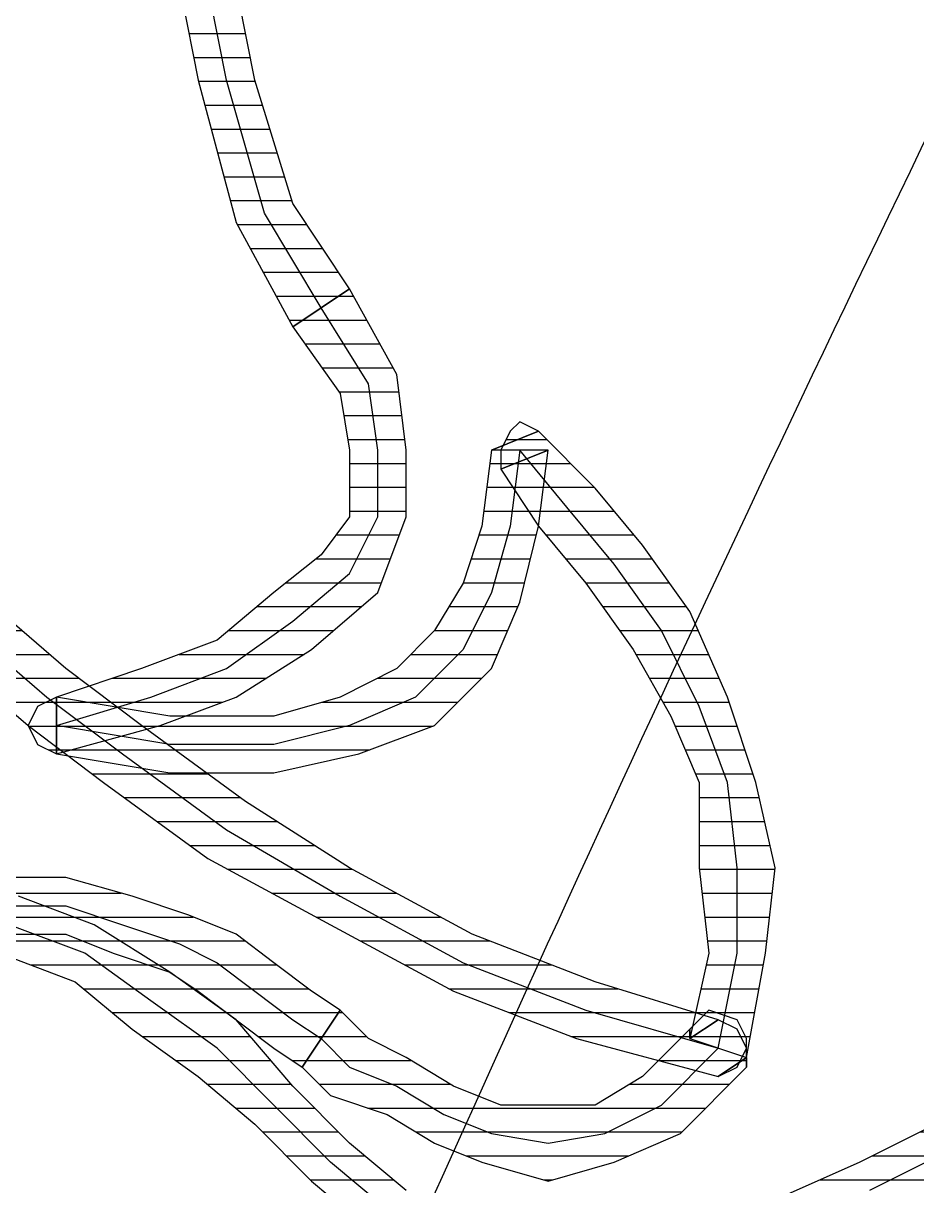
# Model space of a CAD drawing. Header units: millimetres. Extents: x 33350 to 35310, y -217097 to -211540.
# Drawn here: x 34449.29 to 34453.96, y -214532.56 to -214526.48 of the extents above; entities that cross this region are included whole.
import ezdxf

# ---------------------------------------------------------------- set-up
doc = ezdxf.new("R2010")
doc.units = ezdxf.units.MM
doc.header["$LTSCALE"] = 60
doc.header["$MEASUREMENT"] = 0
pattern_1 = [(360, (-5108.51305, -673.59423), (1e-16, 0.125), [25])]

# ---------------------------------------------------------------- blocks, each defined once
blk = doc.blocks.new('by')
at = {"ltscale": 30}
h = blk.add_hatch(dxfattribs=at)
h.set_pattern_fill('DC_LINES', color=256, scale=0.1, style=0)
h.set_pattern_definition(pattern_1)
edge = h.paths.add_edge_path(flags=0)
edge.add_line((6396.7966, 2233.1021), (6396.7966, 2233.1518))
edge.add_line((6396.7966, 2233.1518), (6397.1423, 2233.3008))
edge.add_line((6397.1423, 2233.3008), (6397.5388, 2233.4002))
edge.add_line((6397.5388, 2233.4002), (6397.9343, 2233.3008))
edge.add_line((6397.9343, 2233.3008), (6398.3796, 2233.2014))
edge.add_line((6398.3796, 2233.2014), (6398.8249, 2233.0524))
edge.add_line((6398.8249, 2233.0524), (6399.2702, 2232.8537))
edge.add_line((6399.2702, 2232.8537), (6399.6657, 2232.655))
edge.add_line((6399.6657, 2232.655), (6400.0613, 2232.4563))
edge.add_line((6400.0613, 2232.4563), (6399.9626, 2232.1583))
edge.add_line((6399.9626, 2232.1583), (6399.5671, 2232.357))
edge.add_line((6399.5671, 2232.357), (6399.1706, 2232.5557))
edge.add_line((6399.1706, 2232.5557), (6398.7263, 2232.7544))
edge.add_line((6398.7263, 2232.7544), (6398.281, 2232.9034))
edge.add_line((6398.281, 2232.9034), (6397.9343, 2233.0028))
edge.add_line((6397.9343, 2233.0028), (6397.5388, 2233.0028))
edge.add_line((6397.5388, 2233.0028), (6397.2419, 2233.0028))
edge.add_line((6397.2419, 2233.0028), (6396.9939, 2232.8537))
edge.add_line((6396.9939, 2232.8537), (6396.9939, 2232.9034))
h = blk.add_hatch(dxfattribs=at)
h.set_pattern_fill('DC_LINES', color=256, scale=0.1, style=0)
h.set_pattern_definition(pattern_1)
edge = h.paths.add_edge_path(flags=0)
edge.add_line((6394.3718, 2231.1151), (6394.3718, 2231.4628))
edge.add_line((6394.3718, 2231.4628), (6394.6687, 2231.4628))
edge.add_line((6394.6687, 2231.4628), (6395.0642, 2231.6119))
edge.add_line((6395.0642, 2231.6119), (6395.362, 2231.8602))
edge.add_line((6395.362, 2231.8602), (6395.7077, 2232.1086))
edge.add_line((6395.7077, 2232.1086), (6396.0046, 2232.357))
edge.add_line((6396.0046, 2232.357), (6396.3015, 2232.655))
edge.add_line((6396.3015, 2232.655), (6396.5984, 2232.9034))
edge.add_line((6396.5984, 2232.9034), (6396.7966, 2233.1021))
edge.add_line((6396.7966, 2233.1021), (6396.9939, 2232.9034))
edge.add_line((6396.9939, 2232.9034), (6396.7966, 2232.7047))
edge.add_line((6396.7966, 2232.7047), (6396.4997, 2232.4563))
edge.add_line((6396.4997, 2232.4563), (6396.2029, 2232.1583))
edge.add_line((6396.2029, 2232.1583), (6395.906, 2231.8106))
edge.add_line((6395.906, 2231.8106), (6395.5593, 2231.5622))
edge.add_line((6395.5593, 2231.5622), (6395.1638, 2231.3139))
edge.add_line((6395.1638, 2231.3139), (6394.7673, 2231.1648))
edge.add_line((6394.7673, 2231.1648), (6394.3718, 2231.0655))
edge.add_line((6394.3718, 2231.0655), (6394.3718, 2231.4132))
edge.add_line((6394.3718, 2231.4132), (6394.3718, 2231.0655))
edge.add_line((6394.3718, 2231.0655), (6394.2234, 2231.1151))
edge.add_line((6394.2234, 2231.1151), (6394.1745, 2231.2642))
edge.add_line((6394.1745, 2231.2642), (6394.2234, 2231.4132))
edge.add_line((6394.2234, 2231.4132), (6394.3718, 2231.4628))
h = blk.add_hatch(dxfattribs=at)
h.set_pattern_fill('DC_LINES', color=256, scale=0.1, style=0)
h.set_pattern_definition(pattern_1)
edge = h.paths.add_edge_path(flags=0)
edge.add_line((6398.281, 2231.9099), (6398.281, 2231.8602))
edge.add_line((6398.281, 2231.8602), (6398.0329, 2232.1086))
edge.add_line((6398.0329, 2232.1086), (6397.7859, 2232.2576))
edge.add_line((6397.7859, 2232.2576), (6397.5388, 2232.2576))
edge.add_line((6397.5388, 2232.2576), (6397.2907, 2232.2576))
edge.add_line((6397.2907, 2232.2576), (6397.0437, 2232.1583))
edge.add_line((6397.0437, 2232.1583), (6396.7966, 2232.0093))
edge.add_line((6396.7966, 2232.0093), (6396.5984, 2231.9099))
edge.add_line((6396.5984, 2231.9099), (6396.4499, 2231.7609))
edge.add_line((6396.4499, 2231.7609), (6396.2517, 2232.0589))
edge.add_line((6396.2517, 2232.0589), (6396.4001, 2232.208))
edge.add_line((6396.4001, 2232.208), (6396.697, 2232.3073))
edge.add_line((6396.697, 2232.3073), (6396.945, 2232.4563))
edge.add_line((6396.945, 2232.4563), (6397.1921, 2232.5557))
edge.add_line((6397.1921, 2232.5557), (6397.5388, 2232.655))
edge.add_line((6397.5388, 2232.655), (6397.8845, 2232.5557))
edge.add_line((6397.8845, 2232.5557), (6398.2312, 2232.4067))
edge.add_line((6398.2312, 2232.4067), (6398.5779, 2232.0589))
edge.add_line((6398.5779, 2232.0589), (6398.5779, 2232.0093))
edge.add_line((6398.5779, 2232.0093), (6398.5779, 2232.0589))
edge.add_line((6398.5779, 2232.0589), (6398.5779, 2231.9099))
edge.add_line((6398.5779, 2231.9099), (6398.528, 2231.8106))
edge.add_line((6398.528, 2231.8106), (6398.3796, 2231.7609))
edge.add_line((6398.3796, 2231.7609), (6398.281, 2231.8602))
h = blk.add_hatch(dxfattribs=at)
h.set_pattern_fill('DC_LINES', color=256, scale=0.1, style=0)
h.set_pattern_definition(pattern_1)
edge = h.paths.add_edge_path(flags=0)
edge.add_line((6398.281, 2231.9099), (6398.4284, 2231.8106))
edge.add_line((6398.4284, 2231.8106), (6397.7859, 2231.6119))
edge.add_line((6397.7859, 2231.6119), (6397.1423, 2231.3635))
edge.add_line((6397.1423, 2231.3635), (6396.4997, 2231.0158))
edge.add_line((6396.4997, 2231.0158), (6395.9548, 2230.6681))
edge.add_line((6395.9548, 2230.6681), (6395.4109, 2230.2706))
edge.add_line((6395.4109, 2230.2706), (6395.0154, 2229.9726))
edge.add_line((6395.0154, 2229.9726), (6394.6687, 2229.6746))
edge.add_line((6394.6687, 2229.6746), (6394.4714, 2229.5256))
edge.add_line((6394.4714, 2229.5256), (6394.2732, 2229.8236))
edge.add_line((6394.2732, 2229.8236), (6394.4714, 2229.9726))
edge.add_line((6394.4714, 2229.9726), (6394.8171, 2230.2706))
edge.add_line((6394.8171, 2230.2706), (6395.2126, 2230.5687))
edge.add_line((6395.2126, 2230.5687), (6395.7575, 2230.9661))
edge.add_line((6395.7575, 2230.9661), (6396.4001, 2231.3139))
edge.add_line((6396.4001, 2231.3139), (6397.0437, 2231.6615))
edge.add_line((6397.0437, 2231.6615), (6397.6872, 2231.9099))
edge.add_line((6397.6872, 2231.9099), (6398.4284, 2232.1086))
edge.add_line((6398.4284, 2232.1086), (6398.5779, 2232.0093))
edge.add_line((6398.5779, 2232.0093), (6398.4284, 2232.1086))
edge.add_line((6398.4284, 2232.1086), (6398.528, 2232.0589))
edge.add_line((6398.528, 2232.0589), (6398.5779, 2231.9596))
edge.add_line((6398.5779, 2231.9596), (6398.528, 2231.8602))
edge.add_line((6398.528, 2231.8602), (6398.4284, 2231.8106))
h = blk.add_hatch(dxfattribs=at)
h.set_pattern_fill('DC_LINES', color=256, scale=0.1, style=0)
h.set_pattern_definition(pattern_1)
edge = h.paths.add_edge_path(flags=0)
edge.add_line((6396.4499, 2231.7609), (6396.3015, 2231.6615))
edge.add_line((6396.3015, 2231.6615), (6396.1032, 2231.5125))
edge.add_line((6396.1032, 2231.5125), (6395.906, 2231.3635))
edge.add_line((6395.906, 2231.3635), (6395.6579, 2231.2642))
edge.add_line((6395.6579, 2231.2642), (6395.362, 2231.1648))
edge.add_line((6395.362, 2231.1648), (6395.0154, 2231.0655))
edge.add_line((6395.0154, 2231.0655), (6394.7185, 2231.0655))
edge.add_line((6394.7185, 2231.0655), (6394.3718, 2231.1151))
edge.add_line((6394.3718, 2231.1151), (6394.3718, 2231.4132))
edge.add_line((6394.3718, 2231.4132), (6394.7185, 2231.3635))
edge.add_line((6394.7185, 2231.3635), (6395.0154, 2231.3635))
edge.add_line((6395.0154, 2231.3635), (6395.2624, 2231.4628))
edge.add_line((6395.2624, 2231.4628), (6395.5593, 2231.5622))
edge.add_line((6395.5593, 2231.5622), (6395.7077, 2231.6615))
edge.add_line((6395.7077, 2231.6615), (6395.906, 2231.8106))
edge.add_line((6395.906, 2231.8106), (6396.1032, 2231.9596))
edge.add_line((6396.1032, 2231.9596), (6396.2517, 2232.0589))
h = blk.add_hatch(dxfattribs=at)
h.set_pattern_fill('DC_LINES', color=256, scale=0.1, style=0)
h.set_pattern_definition(pattern_1)
edge = h.paths.add_edge_path(flags=0)
edge.add_line((6397.5388, 2228.8301), (6397.2907, 2228.9295))
edge.add_line((6397.2907, 2228.9295), (6397.489, 2229.2275))
edge.add_line((6397.489, 2229.2275), (6397.7361, 2229.5256))
edge.add_line((6397.7361, 2229.5256), (6397.9841, 2229.8733))
edge.add_line((6397.9841, 2229.8733), (6398.1814, 2230.221))
edge.add_line((6398.1814, 2230.221), (6398.3298, 2230.5687))
edge.add_line((6398.3298, 2230.5687), (6398.3298, 2231.0158))
edge.add_line((6398.3298, 2231.0158), (6398.3796, 2231.4628))
edge.add_line((6398.3796, 2231.4628), (6398.281, 2231.9099))
edge.add_line((6398.281, 2231.9099), (6398.5779, 2232.0093))
edge.add_line((6398.5779, 2232.0093), (6398.6765, 2231.4628))
edge.add_line((6398.6765, 2231.4628), (6398.7263, 2231.0158))
edge.add_line((6398.7263, 2231.0158), (6398.6267, 2230.5687))
edge.add_line((6398.6267, 2230.5687), (6398.4782, 2230.1216))
edge.add_line((6398.4782, 2230.1216), (6398.281, 2229.6746))
edge.add_line((6398.281, 2229.6746), (6398.0329, 2229.3269))
edge.add_line((6398.0329, 2229.3269), (6397.7859, 2229.0288))
edge.add_line((6397.7859, 2229.0288), (6397.489, 2228.7308))
edge.add_line((6397.489, 2228.7308), (6397.2419, 2228.8301))
edge.add_line((6397.2419, 2228.8301), (6397.489, 2228.7308))
edge.add_line((6397.489, 2228.7308), (6397.3904, 2228.6811))
edge.add_line((6397.3904, 2228.6811), (6397.3405, 2228.7308))
edge.add_line((6397.3405, 2228.7308), (6397.2907, 2228.8301))
edge.add_line((6397.2907, 2228.8301), (6397.2907, 2228.9295))
h = blk.add_hatch(dxfattribs=at)
h.set_pattern_fill('DC_LINES', color=256, scale=0.1, style=0)
h.set_pattern_definition(pattern_1)
edge = h.paths.add_edge_path(flags=0)
edge.add_line((6397.5388, 2228.8301), (6397.2907, 2228.9295))
edge.add_line((6397.2907, 2228.9295), (6397.489, 2229.2275))
edge.add_line((6397.489, 2229.2275), (6397.7361, 2229.5256))
edge.add_line((6397.7361, 2229.5256), (6397.9841, 2229.8733))
edge.add_line((6397.9841, 2229.8733), (6398.1814, 2230.221))
edge.add_line((6398.1814, 2230.221), (6398.3298, 2230.5687))
edge.add_line((6398.3298, 2230.5687), (6398.3298, 2231.0158))
edge.add_line((6398.3298, 2231.0158), (6398.3796, 2231.4628))
edge.add_line((6398.3796, 2231.4628), (6398.281, 2231.9099))
edge.add_line((6398.281, 2231.9099), (6398.5779, 2232.0093))
edge.add_line((6398.5779, 2232.0093), (6398.6765, 2231.4628))
edge.add_line((6398.6765, 2231.4628), (6398.7263, 2231.0158))
edge.add_line((6398.7263, 2231.0158), (6398.6267, 2230.5687))
edge.add_line((6398.6267, 2230.5687), (6398.4782, 2230.1216))
edge.add_line((6398.4782, 2230.1216), (6398.281, 2229.6746))
edge.add_line((6398.281, 2229.6746), (6398.0329, 2229.3269))
edge.add_line((6398.0329, 2229.3269), (6397.7859, 2229.0288))
edge.add_line((6397.7859, 2229.0288), (6397.489, 2228.7308))
edge.add_line((6397.489, 2228.7308), (6397.2419, 2228.8301))
edge.add_line((6397.2419, 2228.8301), (6397.489, 2228.7308))
edge.add_line((6397.489, 2228.7308), (6397.3904, 2228.6811))
edge.add_line((6397.3904, 2228.6811), (6397.3405, 2228.7308))
edge.add_line((6397.3405, 2228.7308), (6397.2907, 2228.8301))
edge.add_line((6397.2907, 2228.8301), (6397.2907, 2228.9295))
h = blk.add_hatch(dxfattribs=at)
h.set_pattern_fill('DC_LINES', color=256, scale=0.1, style=0)
h.set_pattern_definition(pattern_1)
edge = h.paths.add_edge_path(flags=0)
edge.add_line((6394.9655, 2230.1216), (6394.9655, 2230.4197))
edge.add_line((6394.9655, 2230.4197), (6395.5593, 2230.519))
edge.add_line((6395.5593, 2230.519), (6396.1032, 2230.519))
edge.add_line((6396.1032, 2230.519), (6396.5486, 2230.4197))
edge.add_line((6396.5486, 2230.4197), (6396.945, 2230.2706))
edge.add_line((6396.945, 2230.2706), (6397.2419, 2229.9726))
edge.add_line((6397.2419, 2229.9726), (6397.3904, 2229.6249))
edge.add_line((6397.3904, 2229.6249), (6397.489, 2229.2275))
edge.add_line((6397.489, 2229.2275), (6397.5388, 2228.8301))
edge.add_line((6397.5388, 2228.8301), (6397.2419, 2228.8301))
edge.add_line((6397.2419, 2228.8301), (6397.1921, 2229.2275))
edge.add_line((6397.1921, 2229.2275), (6397.0935, 2229.5256))
edge.add_line((6397.0935, 2229.5256), (6396.945, 2229.7739))
edge.add_line((6396.945, 2229.7739), (6396.7468, 2229.9726))
edge.add_line((6396.7468, 2229.9726), (6396.4499, 2230.1216))
edge.add_line((6396.4499, 2230.1216), (6396.1032, 2230.221))
edge.add_line((6396.1032, 2230.221), (6395.5593, 2230.221))
edge.add_line((6395.5593, 2230.221), (6394.9655, 2230.1216))
edge.add_line((6394.9655, 2230.1216), (6394.9655, 2230.4197))
edge.add_line((6394.9655, 2230.4197), (6394.9655, 2230.1216))
edge.add_line((6394.9655, 2230.1216), (6394.8669, 2230.1713))
edge.add_line((6394.8669, 2230.1713), (6394.8171, 2230.2706))
edge.add_line((6394.8171, 2230.2706), (6394.8669, 2230.37))
edge.add_line((6394.8669, 2230.37), (6394.9655, 2230.4197))
h = blk.add_hatch(dxfattribs=at)
h.set_pattern_fill('DC_LINES', color=256, scale=0.1, style=0)
h.set_pattern_definition(pattern_1)
edge = h.paths.add_edge_path(flags=0)
edge.add_line((6394.9655, 2230.1216), (6394.9655, 2230.4197))
edge.add_line((6394.9655, 2230.4197), (6395.5593, 2230.519))
edge.add_line((6395.5593, 2230.519), (6396.1032, 2230.519))
edge.add_line((6396.1032, 2230.519), (6396.5486, 2230.4197))
edge.add_line((6396.5486, 2230.4197), (6396.945, 2230.2706))
edge.add_line((6396.945, 2230.2706), (6397.2419, 2229.9726))
edge.add_line((6397.2419, 2229.9726), (6397.3904, 2229.6249))
edge.add_line((6397.3904, 2229.6249), (6397.489, 2229.2275))
edge.add_line((6397.489, 2229.2275), (6397.5388, 2228.8301))
edge.add_line((6397.5388, 2228.8301), (6397.2419, 2228.8301))
edge.add_line((6397.2419, 2228.8301), (6397.1921, 2229.2275))
edge.add_line((6397.1921, 2229.2275), (6397.0935, 2229.5256))
edge.add_line((6397.0935, 2229.5256), (6396.945, 2229.7739))
edge.add_line((6396.945, 2229.7739), (6396.7468, 2229.9726))
edge.add_line((6396.7468, 2229.9726), (6396.4499, 2230.1216))
edge.add_line((6396.4499, 2230.1216), (6396.1032, 2230.221))
edge.add_line((6396.1032, 2230.221), (6395.5593, 2230.221))
edge.add_line((6395.5593, 2230.221), (6394.9655, 2230.1216))
edge.add_line((6394.9655, 2230.1216), (6394.9655, 2230.4197))
edge.add_line((6394.9655, 2230.4197), (6394.9655, 2230.1216))
edge.add_line((6394.9655, 2230.1216), (6394.8669, 2230.1713))
edge.add_line((6394.8669, 2230.1713), (6394.8171, 2230.2706))
edge.add_line((6394.8171, 2230.2706), (6394.8669, 2230.37))
edge.add_line((6394.8669, 2230.37), (6394.9655, 2230.4197))
h = blk.add_hatch(dxfattribs=at)
h.set_pattern_fill('DC_LINES', color=256, scale=0.1, style=0)
h.set_pattern_definition(pattern_1)
edge = h.paths.add_edge_path(flags=0)
edge.add_line((6396.2029, 2228.1843), (6396.4499, 2228.5321))
edge.add_line((6396.4499, 2228.5321), (6396.4997, 2228.8301))
edge.add_line((6396.4997, 2228.8301), (6396.4997, 2229.1778))
edge.add_line((6396.4997, 2229.1778), (6396.3513, 2229.3765))
edge.add_line((6396.3513, 2229.3765), (6396.1032, 2229.5752))
edge.add_line((6396.1032, 2229.5752), (6395.8064, 2229.8236))
edge.add_line((6395.8064, 2229.8236), (6395.4109, 2229.9726))
edge.add_line((6395.4109, 2229.9726), (6394.9655, 2230.1216))
edge.add_line((6394.9655, 2230.1216), (6394.9655, 2230.4197))
edge.add_line((6394.9655, 2230.4197), (6395.5095, 2230.2706))
edge.add_line((6395.5095, 2230.2706), (6395.906, 2230.1216))
edge.add_line((6395.906, 2230.1216), (6396.3015, 2229.8733))
edge.add_line((6396.3015, 2229.8733), (6396.6482, 2229.5752))
edge.add_line((6396.6482, 2229.5752), (6396.7966, 2229.1778))
edge.add_line((6396.7966, 2229.1778), (6396.7966, 2228.8301))
edge.add_line((6396.7966, 2228.8301), (6396.7468, 2228.4327))
edge.add_line((6396.7468, 2228.4327), (6396.4997, 2227.9857))
h = blk.add_hatch(dxfattribs=at)
h.set_pattern_fill('DC_LINES', color=256, scale=0.1, style=0)
h.set_pattern_definition(pattern_1)
edge = h.paths.add_edge_path(flags=0)
edge.add_line((6396.2029, 2228.1843), (6396.4499, 2228.5321))
edge.add_line((6396.4499, 2228.5321), (6396.4997, 2228.8301))
edge.add_line((6396.4997, 2228.8301), (6396.4997, 2229.1778))
edge.add_line((6396.4997, 2229.1778), (6396.3513, 2229.3765))
edge.add_line((6396.3513, 2229.3765), (6396.1032, 2229.5752))
edge.add_line((6396.1032, 2229.5752), (6395.8064, 2229.8236))
edge.add_line((6395.8064, 2229.8236), (6395.4109, 2229.9726))
edge.add_line((6395.4109, 2229.9726), (6394.9655, 2230.1216))
edge.add_line((6394.9655, 2230.1216), (6394.9655, 2230.4197))
edge.add_line((6394.9655, 2230.4197), (6395.5095, 2230.2706))
edge.add_line((6395.5095, 2230.2706), (6395.906, 2230.1216))
edge.add_line((6395.906, 2230.1216), (6396.3015, 2229.8733))
edge.add_line((6396.3015, 2229.8733), (6396.6482, 2229.5752))
edge.add_line((6396.6482, 2229.5752), (6396.7966, 2229.1778))
edge.add_line((6396.7966, 2229.1778), (6396.7966, 2228.8301))
edge.add_line((6396.7966, 2228.8301), (6396.7468, 2228.4327))
edge.add_line((6396.7468, 2228.4327), (6396.4997, 2227.9857))
h = blk.add_hatch(dxfattribs=at)
h.set_pattern_fill('DC_LINES', color=256, scale=0.1, style=0)
h.set_pattern_definition(pattern_1)
edge = h.paths.add_edge_path(flags=0)
edge.add_line((6398.8249, 2222.6706), (6398.8249, 2222.3725))
edge.add_line((6398.8249, 2222.3725), (6397.489, 2222.8692))
edge.add_line((6397.489, 2222.8692), (6396.4997, 2223.6143))
edge.add_line((6396.4997, 2223.6143), (6395.906, 2224.4091))
edge.add_line((6395.906, 2224.4091), (6395.6091, 2225.3032))
edge.add_line((6395.6091, 2225.3032), (6395.5593, 2226.1477))
edge.add_line((6395.5593, 2226.1477), (6395.7077, 2226.8928))
edge.add_line((6395.7077, 2226.8928), (6395.906, 2227.6379))
edge.add_line((6395.906, 2227.6379), (6396.2029, 2228.1843))
edge.add_line((6396.2029, 2228.1843), (6396.4997, 2227.9857))
edge.add_line((6396.4997, 2227.9857), (6396.2029, 2227.5386))
edge.add_line((6396.2029, 2227.5386), (6396.0046, 2226.8928))
edge.add_line((6396.0046, 2226.8928), (6395.8562, 2226.1477))
edge.add_line((6395.8562, 2226.1477), (6395.906, 2225.3032))
edge.add_line((6395.906, 2225.3032), (6396.2029, 2224.5084))
edge.add_line((6396.2029, 2224.5084), (6396.697, 2223.813))
edge.add_line((6396.697, 2223.813), (6397.5876, 2223.1673))
edge.add_line((6397.5876, 2223.1673), (6398.9236, 2222.6706))
edge.add_line((6398.9236, 2222.6706), (6398.9236, 2222.3725))
edge.add_line((6398.9236, 2222.3725), (6398.9236, 2222.6706))
edge.add_line((6398.9236, 2222.6706), (6399.0232, 2222.5712))
edge.add_line((6399.0232, 2222.5712), (6399.0232, 2222.4718))
edge.add_line((6399.0232, 2222.4718), (6398.9734, 2222.3725))
edge.add_line((6398.9734, 2222.3725), (6398.8249, 2222.3725))
h = blk.add_hatch(dxfattribs=at)
h.set_pattern_fill('DC_LINES', color=256, scale=0.1, style=0)
h.set_pattern_definition(pattern_1)
edge = h.paths.add_edge_path(flags=0)
edge.add_line((6398.8249, 2222.6706), (6398.8249, 2222.3725))
edge.add_line((6398.8249, 2222.3725), (6397.489, 2222.8692))
edge.add_line((6397.489, 2222.8692), (6396.4997, 2223.6143))
edge.add_line((6396.4997, 2223.6143), (6395.906, 2224.4091))
edge.add_line((6395.906, 2224.4091), (6395.6091, 2225.3032))
edge.add_line((6395.6091, 2225.3032), (6395.5593, 2226.1477))
edge.add_line((6395.5593, 2226.1477), (6395.7077, 2226.8928))
edge.add_line((6395.7077, 2226.8928), (6395.906, 2227.6379))
edge.add_line((6395.906, 2227.6379), (6396.2029, 2228.1843))
edge.add_line((6396.2029, 2228.1843), (6396.4997, 2227.9857))
edge.add_line((6396.4997, 2227.9857), (6396.2029, 2227.5386))
edge.add_line((6396.2029, 2227.5386), (6396.0046, 2226.8928))
edge.add_line((6396.0046, 2226.8928), (6395.8562, 2226.1477))
edge.add_line((6395.8562, 2226.1477), (6395.906, 2225.3032))
edge.add_line((6395.906, 2225.3032), (6396.2029, 2224.5084))
edge.add_line((6396.2029, 2224.5084), (6396.697, 2223.813))
edge.add_line((6396.697, 2223.813), (6397.5876, 2223.1673))
edge.add_line((6397.5876, 2223.1673), (6398.9236, 2222.6706))
edge.add_line((6398.9236, 2222.6706), (6398.9236, 2222.3725))
edge.add_line((6398.9236, 2222.3725), (6398.9236, 2222.6706))
edge.add_line((6398.9236, 2222.6706), (6399.0232, 2222.5712))
edge.add_line((6399.0232, 2222.5712), (6399.0232, 2222.4718))
edge.add_line((6399.0232, 2222.4718), (6398.9734, 2222.3725))
edge.add_line((6398.9734, 2222.3725), (6398.8249, 2222.3725))
for p, q in [((6396.3015, 2232.655, -4.5045), (6396.5984, 2232.9034, -4.5045)), ((6396.697, 2232.8041, -4.5045), (6396.4001, 2232.5557, -4.5045)), ((6399.1706, 2232.5557, -4.5045), (6398.7263, 2232.7544, -4.5045)), ((6396.7966, 2232.7047, -4.5045), (6396.4997, 2232.4563, -4.5045)), ((6399.6159, 2232.506, -4.5045), (6399.2204, 2232.7047, -4.5045)), ((6396.0046, 2232.357, -4.5045), (6396.3015, 2232.655, -4.5045)), ((6397.1921, 2232.5557, -4.5045), (6397.5388, 2232.655, -4.5045)), ((6397.5388, 2232.655, -4.5045), (6397.8845, 2232.5557, -4.5045)), ((6396.4001, 2232.5557, -4.5045), (6396.1032, 2232.2576, -4.5045)), ((6396.945, 2232.4563, -4.5045), (6397.1921, 2232.5557, -4.5045)), ((6397.8845, 2232.5557, -4.5045), (6398.2312, 2232.4067, -4.5045)), ((6399.5671, 2232.357, -4.5045), (6399.1706, 2232.5557, -4.5045)), ((6396.4997, 2232.4563, -4.5045), (6396.2029, 2232.1583, -4.5045)), ((6396.697, 2232.3073, -4.5045), (6396.945, 2232.4563, -4.5045)), ((6397.2419, 2232.4067, -4.5045), (6397.5388, 2232.4563, -4.5045)), ((6397.5388, 2232.4563, -4.5045), (6397.8357, 2232.4067, -4.5045)), ((6396.9939, 2232.3073, -4.5045), (6397.2419, 2232.4067, -4.5045)), ((6397.8357, 2232.4067, -4.5045), (6398.1325, 2232.2576, -4.5045)), ((6398.2312, 2232.4067, -4.5045), (6398.5779, 2232.0589, -4.5045)), ((6395.7077, 2232.1086, -4.5045), (6396.0046, 2232.357, -4.5045)), ((6396.1032, 2232.2576, -4.5045), (6395.8064, 2231.9596, -4.5045)), ((6396.4001, 2232.208, -4.5045), (6396.697, 2232.3073, -4.5045)), ((6396.7468, 2232.1583, -4.5045), (6396.9939, 2232.3073, -4.5045)), ((6397.2907, 2232.2576, -4.5045), (6397.0437, 2232.1583, -4.5045)), ((6397.5388, 2232.2576, -4.5045), (6397.2907, 2232.2576, -4.5045)), ((6397.7859, 2232.2576, -4.5045), (6397.5388, 2232.2576, -4.5045)), ((6398.0329, 2232.1086, -4.5045), (6397.7859, 2232.2576, -4.5045)), ((6398.1325, 2232.2576, -4.5045), (6398.4284, 2231.9596, -4.5045)), ((6396.2517, 2232.0589, -4.5045), (6396.4001, 2232.208, -4.5045)), ((6396.2029, 2232.1583, -4.5045), (6395.906, 2231.8106, -4.5045)), ((6396.4997, 2232.0589, -4.5045), (6396.7468, 2232.1583, -4.5045)), ((6397.0437, 2232.1583, -4.5045), (6396.7966, 2232.0093, -4.5045)), ((6395.362, 2231.8602, -4.5045), (6395.7077, 2232.1086, -4.5045)), ((6397.6872, 2231.9099, -4.5045), (6398.4284, 2232.1086, -4.5045)), ((6398.281, 2231.8602, -4.5045), (6398.0329, 2232.1086, -4.5045)), ((6398.4284, 2232.1086, -4.5045), (6398.5779, 2232.0093, -4.5045)), ((6398.5779, 2232.0093, -4.5045), (6398.4284, 2232.1086, -4.5045)), ((6398.4284, 2232.1086, -4.5045), (6398.528, 2232.0589, -4.5045)), ((6396.1032, 2231.9596, -4.5045), (6396.2517, 2232.0589, -4.5045)), ((6396.2517, 2232.0589, -4.5045), (6396.2517, 2232.0589, -4.5045)), ((6396.2517, 2232.0589, -4.5045), (6396.4499, 2231.7609, -4.5045)), ((6396.4499, 2231.7609, -4.5045), (6396.2517, 2232.0589, -4.5045)), ((6396.3513, 2231.9099, -4.5045), (6396.4997, 2232.0589, -4.5045)), ((6396.7966, 2232.0093, -4.5045), (6396.5984, 2231.9099, -4.5045)), ((6398.281, 2231.9099, -4.5045), (6398.5779, 2232.0093, -4.5045)), ((6398.281, 2231.9099, -4.5045), (6398.5779, 2232.0093, -4.5045)), ((6398.528, 2232.0589, -4.5045), (6398.5779, 2231.9596, -4.5045)), ((6398.5779, 2232.0589, -4.5045), (6398.5779, 2232.0093, -4.5045)), ((6398.5779, 2232.0093, -4.5045), (6398.5779, 2232.0589, -4.5045)), ((6398.5779, 2232.0589, -4.5045), (6398.5779, 2231.9099, -4.5045)), ((6398.5779, 2232.0093, -4.5045), (6398.6765, 2231.4628, -4.5045)), ((6398.5779, 2232.0093, -4.5045), (6398.6765, 2231.4628, -4.5045)), ((6395.8064, 2231.9596, -4.5045), (6395.4607, 2231.7112, -4.5045)), ((6395.906, 2231.8106, -4.5045), (6396.1032, 2231.9596, -4.5045)), ((6397.7361, 2231.7609, -4.5045), (6398.4284, 2231.9596, -4.5045)), ((6398.4284, 2231.9596, -4.5045), (6398.528, 2231.4628, -4.5045)), ((6398.4284, 2231.9596, -4.5045), (6398.528, 2231.4628, -4.5045)), ((6398.4284, 2231.9596, -4.5045), (6398.4284, 2231.9596, -4.5045)), ((6398.4284, 2231.9596, -4.5045), (6398.4284, 2231.9596, -4.5045)), ((6398.5779, 2231.9596, -4.5045), (6398.528, 2231.8602, -4.5045)), ((6396.2029, 2231.8106, -4.5045), (6396.3513, 2231.9099, -4.5045)), ((6396.5984, 2231.9099, -4.5045), (6396.4499, 2231.7609, -4.5045)), ((6397.0437, 2231.6615, -4.5045), (6397.6872, 2231.9099, -4.5045)), ((6398.281, 2231.9099, -4.5045), (6398.281, 2231.8602, -4.5045)), ((6398.281, 2231.8602, -4.5045), (6398.281, 2231.9099, -4.5045)), ((6398.281, 2231.9099, -4.5045), (6398.281, 2231.9099, -4.5045)), ((6398.281, 2231.9099, -4.5045), (6398.4284, 2231.8106, -4.5045)), ((6398.4284, 2231.8106, -4.5045), (6398.281, 2231.9099, -4.5045)), ((6398.281, 2231.9099, -4.5045), (6398.281, 2231.9099, -4.5045)), ((6398.3796, 2231.4628, -4.5045), (6398.281, 2231.9099, -4.5045)), ((6398.3796, 2231.4628, -4.5045), (6398.281, 2231.9099, -4.5045)), ((6398.5779, 2231.9099, -4.5045), (6398.528, 2231.8106, -4.5045)), ((6395.0642, 2231.6119, -4.5045), (6395.362, 2231.8602, -4.5045)), ((6398.3796, 2231.7609, -4.5045), (6398.281, 2231.8602, -4.5045)), ((6398.528, 2231.8602, -4.5045), (6398.4284, 2231.8106, -4.5045)), ((6395.906, 2231.8106, -4.5045), (6395.5593, 2231.5622, -4.5045)), ((6395.7077, 2231.6615, -4.5045), (6395.906, 2231.8106, -4.5045)), ((6396.0046, 2231.6615, -4.5045), (6396.2029, 2231.8106, -4.5045)), ((6398.4284, 2231.8106, -4.5045), (6397.7859, 2231.6119, -4.5045)), ((6398.528, 2231.8106, -4.5045), (6398.3796, 2231.7609, -4.5045)), ((6395.4607, 2231.7112, -4.5045), (6395.114, 2231.4628, -4.5045)), ((6396.4499, 2231.7609, -4.5045), (6396.3015, 2231.6615, -4.5045)), ((6396.4499, 2231.7609, -4.5045), (6396.4499, 2231.7609, -4.5045)), ((6396.4499, 2231.7609, -4.5045), (6396.4499, 2231.7609, -4.5045)), ((6397.0935, 2231.5125, -4.5045), (6397.7361, 2231.7609, -4.5045)), ((6395.5593, 2231.5622, -4.5045), (6395.7077, 2231.6615, -4.5045)), ((6395.8064, 2231.5125, -4.5045), (6396.0046, 2231.6615, -4.5045)), ((6396.3015, 2231.6615, -4.5045), (6396.1032, 2231.5125, -4.5045)), ((6396.4001, 2231.3139, -4.5045), (6397.0437, 2231.6615, -4.5045)), ((6394.6687, 2231.4628, -4.5045), (6395.0642, 2231.6119, -4.5045)), ((6397.7859, 2231.6119, -4.5045), (6397.1423, 2231.3635, -4.5045)), ((6395.5593, 2231.5622, -4.5045), (6395.1638, 2231.3139, -4.5045)), ((6395.2624, 2231.4628, -4.5045), (6395.5593, 2231.5622, -4.5045)), ((6395.114, 2231.4628, -4.5045), (6394.7185, 2231.3139, -4.5045)), ((6395.0154, 2231.3635, -4.5045), (6395.2624, 2231.4628, -4.5045)), ((6395.6091, 2231.4132, -4.5045), (6395.8064, 2231.5125, -4.5045)), ((6396.1032, 2231.5125, -4.5045), (6395.906, 2231.3635, -4.5045)), ((6396.4499, 2231.1648, -4.5045), (6397.0935, 2231.5125, -4.5045)), ((6398.3298, 2231.0158, -4.5045), (6398.3796, 2231.4628, -4.5045)), ((6398.3298, 2231.0158, -4.5045), (6398.3796, 2231.4628, -4.5045)), ((6398.528, 2231.4628, -4.5045), (6398.528, 2231.0158, -4.5045)), ((6398.528, 2231.4628, -4.5045), (6398.528, 2231.0158, -4.5045)), ((6398.6765, 2231.4628, -4.5045), (6398.7263, 2231.0158, -4.5045)), ((6398.6765, 2231.4628, -4.5045), (6398.7263, 2231.0158, -4.5045)), ((6395.3122, 2231.3139, -4.5045), (6395.6091, 2231.4132, -4.5045)), ((6394.7185, 2231.3635, -4.5045), (6395.0154, 2231.3635, -4.5045)), ((6395.906, 2231.3635, -4.5045), (6395.6579, 2231.2642, -4.5045)), ((6397.1423, 2231.3635, -4.5045), (6396.4997, 2231.0158, -4.5045)), ((6395.1638, 2231.3139, -4.5045), (6394.7673, 2231.1648, -4.5045)), ((6395.0154, 2231.2145, -4.5045), (6395.3122, 2231.3139, -4.5045)), ((6395.7575, 2230.9661, -4.5045), (6396.4001, 2231.3139, -4.5045)), ((6395.6579, 2231.2642, -4.5045), (6395.362, 2231.1648, -4.5045)), ((6394.7185, 2231.2145, -4.5045), (6395.0154, 2231.2145, -4.5045)), ((6395.362, 2231.1648, -4.5045), (6395.0154, 2231.0655, -4.5045)), ((6395.8562, 2230.8171, -4.5045), (6396.4499, 2231.1648, -4.5045)), ((6395.0154, 2231.0655, -4.5045), (6394.7185, 2231.0655, -4.5045)), ((6396.4997, 2231.0158, -4.5045), (6395.9548, 2230.6681, -4.5045)), ((6398.3298, 2230.5687, -4.5045), (6398.3298, 2231.0158, -4.5045)), ((6398.3298, 2230.5687, -4.5045), (6398.3298, 2231.0158, -4.5045)), ((6398.528, 2231.0158, -4.5045), (6398.4782, 2230.5687, -4.5045)), ((6398.528, 2231.0158, -4.5045), (6398.4782, 2230.5687, -4.5045)), ((6398.7263, 2231.0158, -4.5045), (6398.6267, 2230.5687, -4.5045)), ((6398.7263, 2231.0158, -4.5045), (6398.6267, 2230.5687, -4.5045)), ((6395.2126, 2230.5687, -4.5045), (6395.7575, 2230.9661, -4.5045)), ((6395.3122, 2230.4197, -4.5045), (6395.8562, 2230.8171, -4.5045)), ((6395.9548, 2230.6681, -4.5045), (6395.4109, 2230.2706, -4.5045)), ((6394.8171, 2230.2706, -4.5045), (6395.2126, 2230.5687, -4.5045)), ((6398.1814, 2230.221, -4.5045), (6398.3298, 2230.5687, -4.5045)), ((6398.1814, 2230.221, -4.5045), (6398.3298, 2230.5687, -4.5045)), ((6398.4782, 2230.5687, -4.5045), (6398.3298, 2230.1713, -4.5045)), ((6398.4782, 2230.5687, -4.5045), (6398.3298, 2230.1713, -4.5045)), ((6398.6267, 2230.5687, -4.5045), (6398.4782, 2230.1216, -4.5045)), ((6398.6267, 2230.5687, -4.5045), (6398.4782, 2230.1216, -4.5045)), ((6394.9655, 2230.4197, -4.5045), (6395.5593, 2230.519, -4.5045)), ((6394.9655, 2230.4197, -4.5045), (6395.5593, 2230.519, -4.5045)), ((6395.5593, 2230.519, -4.5045), (6396.1032, 2230.519, -4.5045)), ((6395.5593, 2230.519, -4.5045), (6396.1032, 2230.519, -4.5045)), ((6396.1032, 2230.519, -4.5045), (6396.5486, 2230.4197, -4.5045)), ((6396.1032, 2230.519, -4.5045), (6396.5486, 2230.4197, -4.5045)), ((6394.8171, 2230.2706, -4.5045), (6394.8669, 2230.37, -4.5045)), ((6394.8171, 2230.2706, -4.5045), (6394.8669, 2230.37, -4.5045)), ((6394.8669, 2230.37, -4.5045), (6394.9655, 2230.4197, -4.5045)), ((6394.8669, 2230.37, -4.5045), (6394.9655, 2230.4197, -4.5045)), ((6394.9157, 2230.1216, -4.5045), (6395.3122, 2230.4197, -4.5045)), ((6394.9655, 2230.1216, -4.5045), (6394.9655, 2230.4197, -4.5045)), ((6394.9655, 2230.4197, -4.5045), (6395.5095, 2230.2706, -4.5045)), ((6394.9655, 2230.1216, -4.5045), (6394.9655, 2230.4197, -4.5045)), ((6394.9655, 2230.1216, -4.5045), (6394.9655, 2230.4197, -4.5045)), ((6394.9655, 2230.4197, -4.5045), (6394.9655, 2230.1216, -4.5045)), ((6394.9655, 2230.4197, -4.5045), (6394.9655, 2230.1216, -4.5045)), ((6394.9655, 2230.1216, -4.5045), (6394.9655, 2230.4197, -4.5045)), ((6394.9655, 2230.1216, -4.5045), (6394.9655, 2230.4197, -4.5045)), ((6394.9655, 2230.4197, -4.5045), (6394.9655, 2230.1216, -4.5045)), ((6394.9655, 2230.4197, -4.5045), (6394.9655, 2230.1216, -4.5045)), ((6394.9655, 2230.1216, -4.5045), (6394.9655, 2230.4197, -4.5045)), ((6394.9655, 2230.4197, -4.5045), (6395.5095, 2230.2706, -4.5045)), ((6395.5593, 2230.37, -4.5045), (6394.9655, 2230.2706, -4.5045)), ((6395.5593, 2230.37, -4.5045), (6394.9655, 2230.2706, -4.5045)), ((6396.1032, 2230.37, -4.5045), (6395.5593, 2230.37, -4.5045)), ((6396.1032, 2230.37, -4.5045), (6395.5593, 2230.37, -4.5045)), ((6396.4997, 2230.2706, -4.5045), (6396.1032, 2230.37, -4.5045)), ((6396.4997, 2230.2706, -4.5045), (6396.1032, 2230.37, -4.5045)), ((6396.5486, 2230.4197, -4.5045), (6396.945, 2230.2706, -4.5045)), ((6396.5486, 2230.4197, -4.5045), (6396.945, 2230.2706, -4.5045)), ((6394.4714, 2229.9726, -4.5045), (6394.8171, 2230.2706, -4.5045)), ((6394.8669, 2230.1713, -4.5045), (6394.8171, 2230.2706, -4.5045)), ((6394.8669, 2230.1713, -4.5045), (6394.8171, 2230.2706, -4.5045)), ((6394.9655, 2230.2706, -4.5045), (6395.4607, 2230.1216, -4.5045)), ((6394.9655, 2230.2706, -4.5045), (6394.9655, 2230.2706, -4.5045)), ((6394.9655, 2230.2706, -4.5045), (6394.9655, 2230.2706, -4.5045)), ((6394.9655, 2230.2706, -4.5045), (6395.4607, 2230.1216, -4.5045)), ((6395.4109, 2230.2706, -4.5045), (6395.0154, 2229.9726, -4.5045)), ((6395.5095, 2230.2706, -4.5045), (6395.906, 2230.1216, -4.5045)), ((6395.5095, 2230.2706, -4.5045), (6395.906, 2230.1216, -4.5045)), ((6396.8454, 2230.1216, -4.5045), (6396.4997, 2230.2706, -4.5045)), ((6396.8454, 2230.1216, -4.5045), (6396.4997, 2230.2706, -4.5045)), ((6396.945, 2230.2706, -4.5045), (6397.2419, 2229.9726, -4.5045)), ((6396.945, 2230.2706, -4.5045), (6397.2419, 2229.9726, -4.5045)), ((6395.5593, 2230.221, -4.5045), (6394.9655, 2230.1216, -4.5045)), ((6395.5593, 2230.221, -4.5045), (6394.9655, 2230.1216, -4.5045)), ((6396.1032, 2230.221, -4.5045), (6395.5593, 2230.221, -4.5045)), ((6396.1032, 2230.221, -4.5045), (6395.5593, 2230.221, -4.5045)), ((6396.4499, 2230.1216, -4.5045), (6396.1032, 2230.221, -4.5045)), ((6396.4499, 2230.1216, -4.5045), (6396.1032, 2230.221, -4.5045)), ((6397.9841, 2229.8733, -4.5045), (6398.1814, 2230.221, -4.5045)), ((6397.9841, 2229.8733, -4.5045), (6398.1814, 2230.221, -4.5045)), ((6394.9655, 2230.1216, -4.5045), (6394.8669, 2230.1713, -4.5045)), ((6394.9655, 2230.1216, -4.5045), (6394.8669, 2230.1713, -4.5045)), ((6398.3298, 2230.1713, -4.5045), (6398.1325, 2229.7739, -4.5045)), ((6398.3298, 2230.1713, -4.5045), (6398.1325, 2229.7739, -4.5045)), ((6394.57, 2229.8236, -4.5045), (6394.9157, 2230.1216, -4.5045)), ((6395.4109, 2229.9726, -4.5045), (6394.9655, 2230.1216, -4.5045)), ((6394.9655, 2230.1216, -4.5045), (6394.9655, 2230.1216, -4.5045)), ((6394.9655, 2230.1216, -4.5045), (6394.9655, 2230.1216, -4.5045)), ((6395.4109, 2229.9726, -4.5045), (6394.9655, 2230.1216, -4.5045)), ((6395.4607, 2230.1216, -4.5045), (6395.8562, 2229.9726, -4.5045)), ((6395.4607, 2230.1216, -4.5045), (6395.8562, 2229.9726, -4.5045)), ((6395.906, 2230.1216, -4.5045), (6396.3015, 2229.8733, -4.5045)), ((6395.906, 2230.1216, -4.5045), (6396.3015, 2229.8733, -4.5045)), ((6396.7468, 2229.9726, -4.5045), (6396.4499, 2230.1216, -4.5045)), ((6396.7468, 2229.9726, -4.5045), (6396.4499, 2230.1216, -4.5045)), ((6397.0935, 2229.8733, -4.5045), (6396.8454, 2230.1216, -4.5045)), ((6397.0935, 2229.8733, -4.5045), (6396.8454, 2230.1216, -4.5045)), ((6398.4782, 2230.1216, -4.5045), (6398.281, 2229.6746, -4.5045)), ((6398.4782, 2230.1216, -4.5045), (6398.281, 2229.6746, -4.5045)), ((6395.0154, 2229.9726, -4.5045), (6394.6687, 2229.6746, -4.5045)), ((6395.8064, 2229.8236, -4.5045), (6395.4109, 2229.9726, -4.5045)), ((6395.8064, 2229.8236, -4.5045), (6395.4109, 2229.9726, -4.5045)), ((6395.8562, 2229.9726, -4.5045), (6396.2029, 2229.7243, -4.5045)), ((6395.8562, 2229.9726, -4.5045), (6396.2029, 2229.7243, -4.5045)), ((6396.945, 2229.7739, -4.5045), (6396.7468, 2229.9726, -4.5045)), ((6396.945, 2229.7739, -4.5045), (6396.7468, 2229.9726, -4.5045)), ((6397.2419, 2229.9726, -4.5045), (6397.3904, 2229.6249, -4.5045)), ((6397.2419, 2229.9726, -4.5045), (6397.3904, 2229.6249, -4.5045)), ((6396.1032, 2229.5752, -4.5045), (6395.8064, 2229.8236, -4.5045)), ((6396.1032, 2229.5752, -4.5045), (6395.8064, 2229.8236, -4.5045)), ((6396.3015, 2229.8733, -4.5045), (6396.6482, 2229.5752, -4.5045)), ((6396.3015, 2229.8733, -4.5045), (6396.6482, 2229.5752, -4.5045)), ((6397.2419, 2229.5752, -4.5045), (6397.0935, 2229.8733, -4.5045)), ((6397.2419, 2229.5752, -4.5045), (6397.0935, 2229.8733, -4.5045)), ((6397.7361, 2229.5256, -4.5045), (6397.9841, 2229.8733, -4.5045)), ((6397.7361, 2229.5256, -4.5045), (6397.9841, 2229.8733, -4.5045)), ((6397.0935, 2229.5256, -4.5045), (6396.945, 2229.7739, -4.5045)), ((6397.0935, 2229.5256, -4.5045), (6396.945, 2229.7739, -4.5045)), ((6398.1325, 2229.7739, -4.5045), (6397.8845, 2229.4262, -4.5045)), ((6398.1325, 2229.7739, -4.5045), (6397.8845, 2229.4262, -4.5045)), ((6396.2029, 2229.7243, -4.5045), (6396.4997, 2229.4759, -4.5045)), ((6396.2029, 2229.7243, -4.5045), (6396.4997, 2229.4759, -4.5045)), ((6398.281, 2229.6746, -4.5045), (6398.0329, 2229.3269, -4.5045)), ((6398.281, 2229.6746, -4.5045), (6398.0329, 2229.3269, -4.5045)), ((6396.3513, 2229.3765, -4.5045), (6396.1032, 2229.5752, -4.5045)), ((6396.3513, 2229.3765, -4.5045), (6396.1032, 2229.5752, -4.5045)), ((6396.6482, 2229.5752, -4.5045), (6396.7966, 2229.1778, -4.5045)), ((6396.6482, 2229.5752, -4.5045), (6396.7966, 2229.1778, -4.5045)), ((6397.3405, 2229.2275, -4.5045), (6397.2419, 2229.5752, -4.5045)), ((6397.3405, 2229.2275, -4.5045), (6397.2419, 2229.5752, -4.5045)), ((6397.3904, 2229.6249, -4.5045), (6397.489, 2229.2275, -4.5045)), ((6397.3904, 2229.6249, -4.5045), (6397.489, 2229.2275, -4.5045)), ((6397.1921, 2229.2275, -4.5045), (6397.0935, 2229.5256, -4.5045)), ((6397.1921, 2229.2275, -4.5045), (6397.0935, 2229.5256, -4.5045)), ((6397.489, 2229.2275, -4.5045), (6397.7361, 2229.5256, -4.5045)), ((6397.489, 2229.2275, -4.5045), (6397.7361, 2229.5256, -4.5045)), ((6396.4997, 2229.4759, -4.5045), (6396.6482, 2229.1778, -4.5045)), ((6396.4997, 2229.4759, -4.5045), (6396.6482, 2229.1778, -4.5045)), ((6397.8845, 2229.4262, -4.5045), (6397.6374, 2229.1282, -4.5045)), ((6397.8845, 2229.4262, -4.5045), (6397.6374, 2229.1282, -4.5045)), ((6396.4997, 2229.1778, -4.5045), (6396.3513, 2229.3765, -4.5045)), ((6396.4997, 2229.1778, -4.5045), (6396.3513, 2229.3765, -4.5045)), ((6398.0329, 2229.3269, -4.5045), (6397.7859, 2229.0288, -4.5045)), ((6398.0329, 2229.3269, -4.5045), (6397.7859, 2229.0288, -4.5045)), ((6397.2419, 2228.8301, -4.5045), (6397.1921, 2229.2275, -4.5045)), ((6397.2419, 2228.8301, -4.5045), (6397.1921, 2229.2275, -4.5045)), ((6397.2907, 2228.9295, -4.5045), (6397.489, 2229.2275, -4.5045)), ((6397.2907, 2228.9295, -4.5045), (6397.489, 2229.2275, -4.5045)), ((6397.3904, 2228.8301, -4.5045), (6397.3405, 2229.2275, -4.5045)), ((6397.3904, 2228.8301, -4.5045), (6397.3405, 2229.2275, -4.5045)), ((6397.489, 2229.2275, -4.5045), (6397.5388, 2228.8301, -4.5045)), ((6397.489, 2229.2275, -4.5045), (6397.5388, 2228.8301, -4.5045)), ((6396.4997, 2228.8301, -4.5045), (6396.4997, 2229.1778, -4.5045)), ((6396.4997, 2228.8301, -4.5045), (6396.4997, 2229.1778, -4.5045)), ((6396.6482, 2229.1778, -4.5045), (6396.6482, 2228.8301, -4.5045)), ((6396.6482, 2229.1778, -4.5045), (6396.6482, 2228.8301, -4.5045)), ((6396.7966, 2229.1778, -4.5045), (6396.7966, 2228.8301, -4.5045)), ((6396.7966, 2229.1778, -4.5045), (6396.7966, 2228.8301, -4.5045)), ((6397.6374, 2229.1282, -4.5045), (6397.3904, 2228.8301, -4.5045)), ((6397.6374, 2229.1282, -4.5045), (6397.3904, 2228.8301, -4.5045)), ((6397.7859, 2229.0288, -4.5045), (6397.489, 2228.7308, -4.5045)), ((6397.7859, 2229.0288, -4.5045), (6397.489, 2228.7308, -4.5045)), ((6397.5388, 2228.8301, -4.5045), (6397.2907, 2228.9295, -4.5045)), ((6397.2907, 2228.8301, -4.5045), (6397.2907, 2228.9295, -4.5045)), ((6397.2907, 2228.9295, -4.5045), (6397.5388, 2228.8301, -4.5045)), ((6397.5388, 2228.8301, -4.5045), (6397.2907, 2228.9295, -4.5045)), ((6397.2907, 2228.8301, -4.5045), (6397.2907, 2228.9295, -4.5045)), ((6397.2907, 2228.9295, -4.5045), (6397.5388, 2228.8301, -4.5045)), ((6396.4499, 2228.5321, -4.5045), (6396.4997, 2228.8301, -4.5045)), ((6396.4499, 2228.5321, -4.5045), (6396.4997, 2228.8301, -4.5045)), ((6396.6482, 2228.8301, -4.5045), (6396.5984, 2228.4824, -4.5045)), ((6396.6482, 2228.8301, -4.5045), (6396.5984, 2228.4824, -4.5045)), ((6396.7966, 2228.8301, -4.5045), (6396.7468, 2228.4327, -4.5045)), ((6396.7966, 2228.8301, -4.5045), (6396.7468, 2228.4327, -4.5045)), ((6397.5388, 2228.8301, -4.5045), (6397.2419, 2228.8301, -4.5045)), ((6397.5388, 2228.8301, -4.5045), (6397.2419, 2228.8301, -4.5045)), ((6397.489, 2228.7308, -4.5045), (6397.2419, 2228.8301, -4.5045)), ((6397.2419, 2228.8301, -4.5045), (6397.489, 2228.7308, -4.5045)), ((6397.489, 2228.7308, -4.5045), (6397.2419, 2228.8301, -4.5045)), ((6397.2419, 2228.8301, -4.5045), (6397.489, 2228.7308, -4.5045)), ((6397.3405, 2228.7308, -4.5045), (6397.2907, 2228.8301, -4.5045)), ((6397.3405, 2228.7308, -4.5045), (6397.2907, 2228.8301, -4.5045)), ((6397.5388, 2228.8301, -4.5045), (6397.5388, 2228.8301, -4.5045)), ((6397.5388, 2228.8301, -4.5045), (6397.5388, 2228.8301, -4.5045)), ((6397.3904, 2228.6811, -4.5045), (6397.3405, 2228.7308, -4.5045)), ((6397.3904, 2228.6811, -4.5045), (6397.3405, 2228.7308, -4.5045)), ((6397.489, 2228.7308, -4.5045), (6397.3904, 2228.6811, -4.5045)), ((6397.489, 2228.7308, -4.5045), (6397.3904, 2228.6811, -4.5045)), ((6396.2029, 2228.1843, -4.5045), (6396.4499, 2228.5321, -4.5045)), ((6396.2029, 2228.1843, -4.5045), (6396.4499, 2228.5321, -4.5045)), ((6396.5984, 2228.4824, -4.5045), (6396.3513, 2228.085, -4.5045)), ((6396.5984, 2228.4824, -4.5045), (6396.3513, 2228.085, -4.5045)), ((6396.7468, 2228.4327, -4.5045), (6396.4997, 2227.9857, -4.5045)), ((6396.7468, 2228.4327, -4.5045), (6396.4997, 2227.9857, -4.5045)), ((6395.906, 2227.6379, -4.5045), (6396.2029, 2228.1843, -4.5045)), ((6395.906, 2227.6379, -4.5045), (6396.2029, 2228.1843, -4.5045)), ((6396.2029, 2228.1843, -4.5045), (6396.4997, 2227.9857, -4.5045)), ((6396.2029, 2228.1843, -4.5045), (6396.2029, 2228.1843, -4.5045)), ((6396.4997, 2227.9857, -4.5045), (6396.2029, 2228.1843, -4.5045)), ((6396.2029, 2228.1843, -4.5045), (6396.2029, 2228.1843, -4.5045)), ((6396.2029, 2228.1843, -4.5045), (6396.4997, 2227.9857, -4.5045)), ((6396.2029, 2228.1843, -4.5045), (6396.2029, 2228.1843, -4.5045)), ((6396.4997, 2227.9857, -4.5045), (6396.2029, 2228.1843, -4.5045)), ((6396.2029, 2228.1843, -4.5045), (6396.2029, 2228.1843, -4.5045)), ((6396.3513, 2228.085, -4.5045), (6396.0544, 2227.5883, -4.5045)), ((6396.3513, 2228.085, -4.5045), (6396.0544, 2227.5883, -4.5045)), ((6396.4997, 2227.9857, -4.5045), (6396.2029, 2227.5386, -4.5045)), ((6396.4997, 2227.9857, -4.5045), (6396.2029, 2227.5386, -4.5045)), ((6396.4997, 2227.9857, -4.5045), (6396.4997, 2227.9857, -4.5045)), ((6396.4997, 2227.9857, -4.5045), (6396.4997, 2227.9857, -4.5045)), ((6395.7077, 2226.8928, -4.5045), (6395.906, 2227.6379, -4.5045)), ((6395.7077, 2226.8928, -4.5045), (6395.906, 2227.6379, -4.5045)), ((6396.0544, 2227.5883, -4.5045), (6395.8562, 2226.8928, -4.5045)), ((6396.0544, 2227.5883, -4.5045), (6395.8562, 2226.8928, -4.5045)), ((6396.2029, 2227.5386, -4.5045), (6396.0046, 2226.8928, -4.5045)), ((6396.2029, 2227.5386, -4.5045), (6396.0046, 2226.8928, -4.5045)), ((6395.5593, 2226.1477, -4.5045), (6395.7077, 2226.8928, -4.5045)), ((6395.5593, 2226.1477, -4.5045), (6395.7077, 2226.8928, -4.5045)), ((6395.8562, 2226.8928, -4.5045), (6395.7077, 2226.1477, -4.5045)), ((6395.8562, 2226.8928, -4.5045), (6395.7077, 2226.1477, -4.5045)), ((6396.0046, 2226.8928, -4.5045), (6395.8562, 2226.1477, -4.5045)), ((6396.0046, 2226.8928, -4.5045), (6395.8562, 2226.1477, -4.5045))]:
    blk.add_line(p, q, dxfattribs=at)
blk = doc.blocks.new('insan')
at = {"color": 7, "extrusion": (0, 0, -1)}
blk.add_arc((-6645.1191, 3212.0518), 197.2148, 331.650486, 336.538007, dxfattribs=at)

msp = doc.modelspace()

# ---------------------------------------------------------------- block references
at = {"xscale": -1, "rotation": 180}
for name, p in [('by', (28054.4934, -212299.8823, 4.5045)), ('insan', (27986.3766, -211401.0079))]:
    msp.add_blockref(name, p, dxfattribs=at)

doc.saveas('drawing.dxf')
